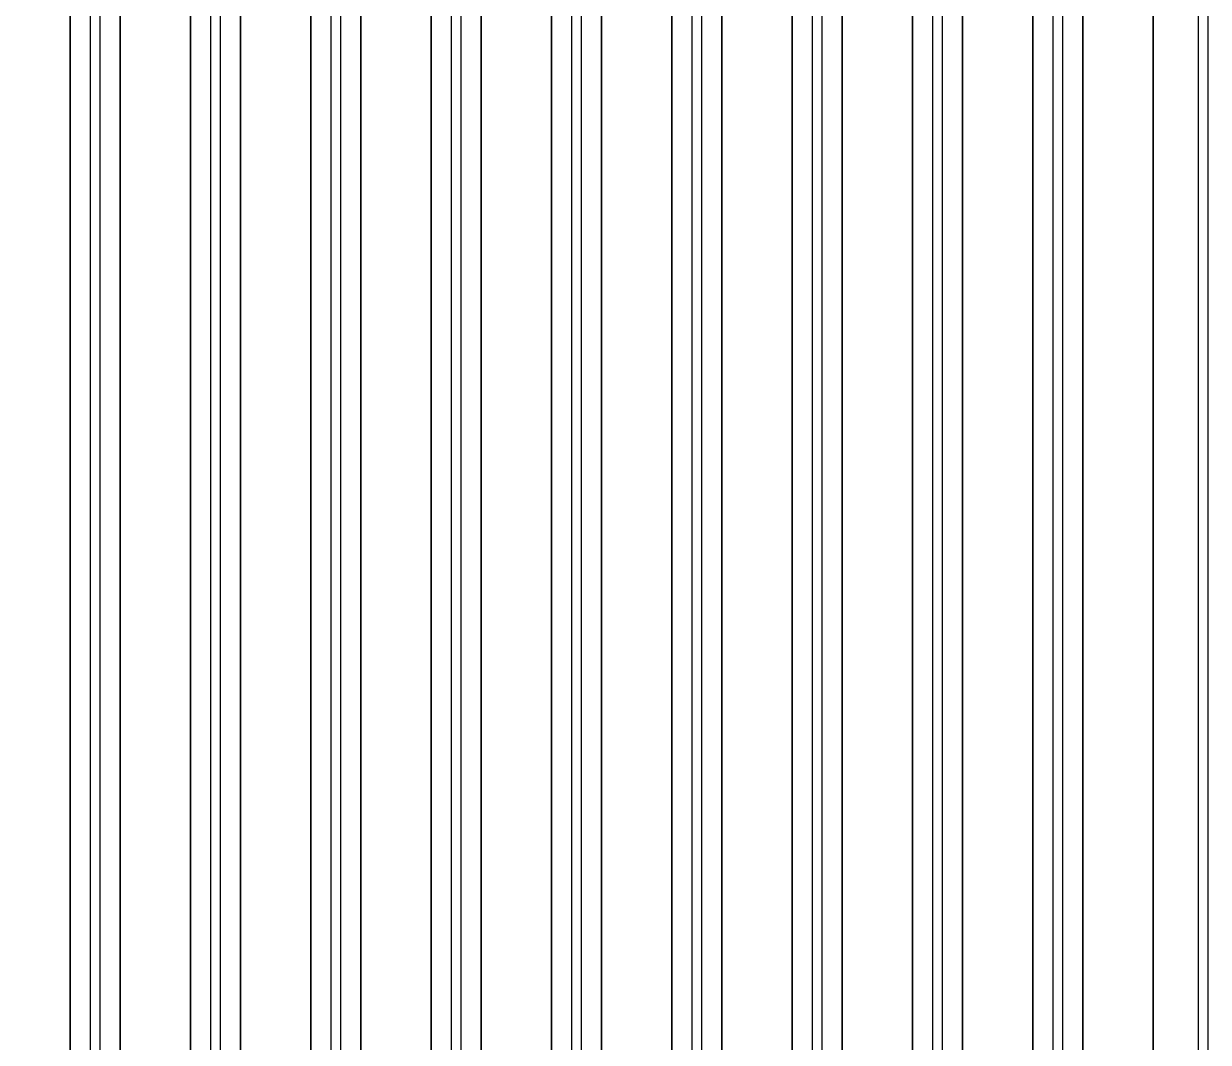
# Model space of a CAD drawing. Header units: metres. Extents: x -1550 to 1550, y -904 to 26100.
# Drawn here: x -247.3 to -11, y 3928.7 to 4131.9 of the extents above; entities that cross this region are included whole.
import ezdxf

# ---------------------------------------------------------------- set-up
doc = ezdxf.new("R2010")
doc.units = ezdxf.units.M
for name, color, linetype in [('Metal', 4, 'CONTINUOUS'), ('Polyimide', 3, 'CONTINUOUS'), ('Polyimide_Negative', 5, 'CONTINUOUS')]:
    doc.layers.add(name, color=color, linetype=linetype)

msp = doc.modelspace()

# ---------------------------------------------------------------- linework, layer by layer
at = {"layer": 'Metal'}
for points in [[(-234, 11993.5), (-234, 2167.23)], [(-232, 2167.23), (-232, 11993.5)], [(-210, 11993.5), (-210, 1913.26)], [(-208, 1913.26), (-208, 11993.5)], [(-186, 11993.5), (-186, 1659.29)], [(-184, 1659.29), (-184, 11993.5)], [(-162, 11993.5), (-162, 1405.33)], [(-160, 1405.33), (-160, 11993.5)], [(-138, 11993.5), (-138, 1151.36)], [(-136, 1151.36), (-136, 11993.5)], [(-114, 11993.5), (-114, 897.39)], [(-112, 897.39), (-112, 11993.5)], [(-90, 11993.5), (-90, 643.42)], [(-88, 643.42), (-88, 11993.5)], [(-66, 11993.5), (-66, 389.45)], [(-64, 389.45), (-64, 11993.5)], [(-42, 11993.5), (-42, 135.48)], [(-40, 135.48), (-40, 11993.5)], [(-13, 11993.5), (-13, -118.48)], [(-11, -118.48), (-11, 11993.5)]]:
    msp.add_lwpolyline(points, dxfattribs=at)
at = {"layer": 'Polyimide'}
for points in [[(-238, 2171.23), (-238, 11978.5)], [(-228, 11978.5), (-228, 2171.23)], [(-214, 1917.26), (-214, 11978.5)], [(-204, 11978.5), (-204, 1917.26)], [(-190, 1663.29), (-190, 11978.5)], [(-180, 11978.5), (-180, 1663.29)], [(-166, 1409.33), (-166, 11978.5)], [(-156, 11978.5), (-156, 1409.33)], [(-142, 1155.36), (-142, 11978.5)], [(-132, 11978.5), (-132, 1155.36)], [(-118, 901.39), (-118, 11978.5)], [(-108, 11978.5), (-108, 901.39)], [(-94, 647.42), (-94, 11978.5)], [(-84, 11978.5), (-84, 647.42)], [(-70, 393.45), (-70, 11978.5)], [(-60, 11978.5), (-60, 393.45)], [(-46, 139.48), (-46, 11978.5)], [(-36, 11978.5), (-36, 139.48)], [(-22, -116.48), (-22, 11978.5)]]:
    msp.add_lwpolyline(points, dxfattribs=at)
at = {"layer": 'Polyimide_Negative'}
for points in [[(-22, 11978.5), (-22, -116.48), (-22.5, -116.48), (-22.5, -137.48), (-22, -137.48), (-22, -387.48), (-22, -587.48), (-22, -628.09), (-24.31, -635.25), (-25.99, -638.43), (-28.23, -640.89), (-31.03, -642.36), (-36.34, -643.61), (-38.23, -645.59), (-39.87, -649.42), (-40.39, -651.11), (-40.5, -654.04), (-40.5, -665.28), (-46.65, -651.78), (-966, 6040.77)], [(-238, 11978.5), (-238, 2171.23)], [(-228, 2171.23), (-228, 11978.5)], [(-214, 11978.5), (-214, 1917.26)], [(-204, 1917.26), (-204, 11978.5)], [(-190, 11978.5), (-190, 1663.29)], [(-180, 1663.29), (-180, 11978.5)], [(-166, 11978.5), (-166, 1409.33)], [(-156, 1409.33), (-156, 11978.5)], [(-142, 11978.5), (-142, 1155.36)], [(-132, 1155.36), (-132, 11978.5)], [(-118, 11978.5), (-118, 901.39)], [(-108, 901.39), (-108, 11978.5)], [(-94, 11978.5), (-94, 647.42)], [(-84, 647.42), (-84, 11978.5)], [(-70, 11978.5), (-70, 393.45)], [(-60, 393.45), (-60, 11978.5)], [(-46, 11978.5), (-46, 139.48)], [(-36, 139.48), (-36, 11978.5)]]:
    msp.add_lwpolyline(points, dxfattribs=at)

doc.saveas('drawing.dxf')
